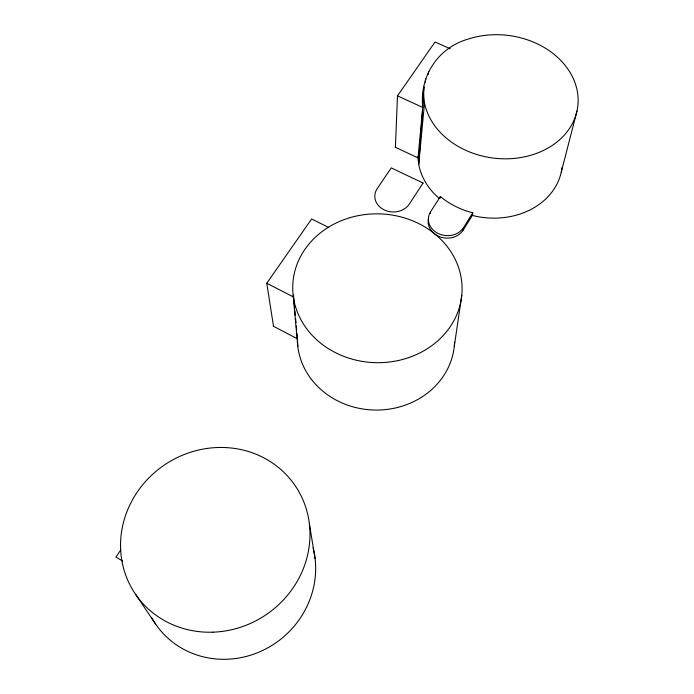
<?xml version="1.0" encoding="UTF-8"?>
<svg xmlns="http://www.w3.org/2000/svg" width="694" height="694" viewBox="0 0 694 694"><rect width="100%" height="100%" fill="white"/><g stroke="black" fill="none" stroke-linecap="round" stroke-linejoin="round"><path stroke-width="1.04" d="M395.407 147.275L397.488 95.841L435.034 42.013L450.293 48.788M395.138 147.145L418.005 157.911L422.767 107.457C419.349 76.323 437.81 47.869 468.034 39.124A77.528 61.766 7.4 0 1 573.582 79.203A77.528 61.766 7.4 0 1 520.118 157.659A77.528 61.766 7.4 0 1 424.52 102.972L423.583 94.835L423.965 86.767L422.889 99.069M422.516 110.086L418.725 164.495A72.514 59.554 7.8 0 0 434.192 193.704L439.337 198.467M422.724 107.102L423.583 94.835L422.568 105.757M425.37 81.909L425.648 78.908L425.318 81.979M424.52 102.972L418.725 164.495L417.866 156.653M428.302 74.388L428.588 71.369L428.337 73.417M430.419 213.44L430.592 211.748L440.378 196.541C449.764 204.322 460.955 209.866 472.788 212.78L472.362 215.348L463.176 230.104A18.608 15.815 6.3 0 1 440.213 236.94A18.608 15.815 6.3 0 1 428.623 218.09M440.17 198.276L440.378 196.541M454.301 346.211L461.762 295.349A84.694 74.423 1.6 0 0 341.691 220.553A84.694 74.423 1.6 0 0 328.765 348.882A84.694 74.423 1.6 0 0 461.762 295.349M463.176 230.104L463.549 227.606L472.788 212.78M422.95 97.733L423.748 94.011M561.264 172.173L576.974 111.04M120.808 549.917L115.924 557.082L122.612 561.056M273.505 326.301L266.774 283.256L311.597 218.992L328.54 227.38M472.362 215.348L474.739 216.016A72.514 59.554 7.8 0 0 562.079 167.341M397.488 95.841L422.767 107.457M266.774 283.256L293.657 297.084L293.952 300.294M273.219 326.145L297.44 338.819M135.53 594.264L155.612 624.088M309.394 523.987L315.093 558.609M294.143 302.437L294.629 307.789M294.924 310.999L295.306 315.276M295.601 318.485L295.991 322.771M296.277 325.98L296.668 330.257M296.954 333.467L297.344 337.752M293.198 295.67L297.813 346.601A78.648 70.71 1.6 0 0 378.967 410.024A78.648 70.71 1.6 0 0 454.587 342.099M297.535 340.763L297.813 346.601M293.562 295.054L293.657 297.084M313.063 547.74A88.997 84.165 -39.3 0 1 259.972 651.692A88.997 84.165 -39.3 0 1 151.839 618.007M463.549 227.606A18.677 15.858 6.2 0 1 438.296 233.54A18.677 15.858 6.2 0 1 430.592 211.748M423.097 183.043L409.26 204.14A18.374 15.476 2.4 0 1 384.224 209.909A18.374 15.476 2.4 0 1 377.172 188.681L391.234 167.887L423.097 183.043M213.058 632.165A96.535 90.489 -33.6 0 0 298.385 490.779A96.535 90.489 -33.6 0 0 134.358 496.583A96.535 90.489 -33.6 0 0 213.058 632.165"/></g></svg>
